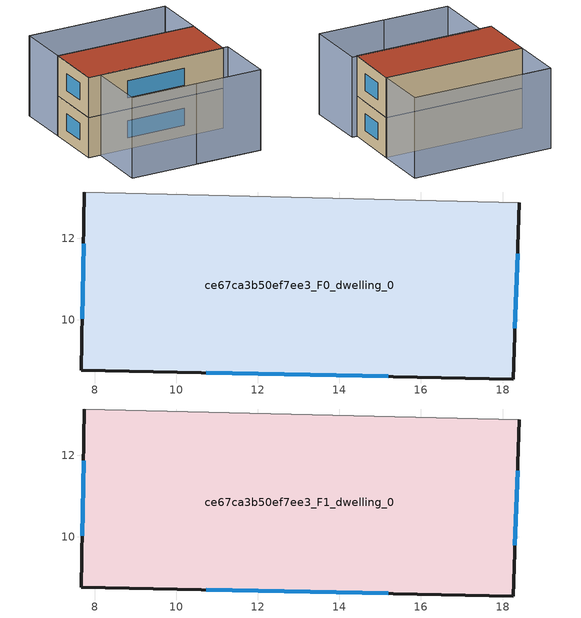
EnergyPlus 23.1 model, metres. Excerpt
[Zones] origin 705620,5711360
ce67ca3b50ef7ee3_F0_dwelling_0
 floor ground (EU_floor_Construction): 18.41,12.86 18.26,8.55 7.67,8.76 7.75,13.13 z0
 wall outside (EU_wall_Construction): 7.75,13.13 7.67,8.76 18.26,8.55 18.41,12.86 z0:3
 wall adiabatic (EU_wall_Construction): 18.41,12.86 7.75,13.13 z0:3
 window (EU_Window_Construction): 18.3,9.79 18.37,11.61 / 10.73,8.7 15.2,8.61 / 7.73,11.87 7.69,10.02 z0.87:2.13
ce67ca3b50ef7ee3_F1_dwelling_0
 floor to ce67ca3b50ef7ee3_F0_dwelling_0 (EU_floor_Construction): 18.41,12.86 18.26,8.55 7.67,8.76 7.75,13.13 z3
 wall outside (EU_wall_Construction): 7.75,13.13 7.67,8.76 18.26,8.55 18.41,12.86 z3:6
 wall adiabatic (EU_wall_Construction): 18.41,12.86 7.75,13.13 z3:6
 window (EU_Window_Construction): 18.3,9.79 18.37,11.61 / 10.73,8.7 15.2,8.61 / 7.73,11.87 7.69,10.02 z3.87:5.13
 roof outside (EU_roof_Construction): 18.26,8.55 18.41,12.86 7.75,13.13 7.67,8.76 z6
shading: 18.47,16.91 7.87,17.16 / 8.47,4.22 18.54,3.97 / 18.55,3.97 8.47,4.22 / 8.47,4.22 8.58,8.86 / 8.58,8.86 18.66,8.61 / 18.66,8.61 18.55,3.97 / 18.41,12.86 7.75,13.13 / 7.75,13.13 7.85,17.17 / 7.85,17.17 18.51,16.91 / 18.51,16.91 18.41,12.86 z0:6
[Building]
EU S2 Campaign: North Axis=0; Terrain=City; Solar Distribution=FullExterior
[Site:Location]
London: Latitude=51.5; Longitude=-0.5; Time Zone=0; Elevation=25
[SizingPeriod:WeatherFileDays]
AnnualSizingPeriod: Begin Month=1; Begin Day of Month=1; End Month=12; End Day of Month=31; Day of Week for Start Day=Monday; Use Weather File Daylight Saving Period=No; Use Weather File Rain and Snow Indicators=No
[MATERIAL]
EU_InternalMass_Material: Roughness=MediumRough; Thickness=0.1; Conductivity=1; Density=1800; Specific Heat=900; Thermal Absorptance=0.9; Solar Absorptance=0.7; Visible Absorptance=0.7
[MATERIAL:NOMASS] Roughness=MediumRough; Thermal Absorptance=0.9; Solar Absorptance=0.7; Visible Absorptance=0.7
Name | Thermal Resistance
EU_wall_NoMass | 0.724719
EU_roof_NoMass | 2.98947
EU_floor_NoMass | 2.39157
[WINDOWMATERIAL:SIMPLEGLAZINGSYSTEM]
EU_Window_SimpleGlazing: UFactor=2.63425; Solar Heat Gain Coefficient=0.76; Visible Transmittance=0.76
[CONSTRUCTION]
EU_wall_Construction: EU_wall_NoMass
EU_roof_Construction: EU_roof_NoMass
EU_floor_Construction: EU_floor_NoMass
EU_Window_Construction: EU_Window_SimpleGlazing
EU_InternalMass_Construction: EU_InternalMass_Material
[ZONE] Type=1; Multiplier=1; Ceiling Height=autocalculate; Volume=138.521; Floor Area=autocalculate; Part of Total Floor Area=Yes
ce67ca3b50ef7ee3_F0_dwelling_0; ce67ca3b50ef7ee3_F1_dwelling_0
[INTERNALMASS] Construction=EU_InternalMass_Construction; Surface Area=46.1736
Name | Zone or ZoneList
ce67ca3b50ef7ee3_F0_dwelling_0_EU_InternalMass | ce67ca3b50ef7ee3_F0_dwelling_0
ce67ca3b50ef7ee3_F1_dwelling_0_EU_InternalMass | ce67ca3b50ef7ee3_F1_dwelling_0
[OTHEREQUIPMENT] Fuel Type=Electricity; Design Level Calculation Method=Watts/Area; Power per Zone Floor Area=1; Fraction Latent=0; Fraction Radiant=0; Fraction Lost=0; Carbon Dioxide Generation Rate=0; EndUse Subcategory=EU_Step8_InternalGains
Name | Zone or ZoneList or Space or SpaceList | Schedule
EU_Step8_InternalGain_ce67ca3b50ef7ee3_F0_dwelling_0_f000 | ce67ca3b50ef7ee3_F0_dwelling_0 | EU_Step8_GainSchedule_ce67ca3b50ef7ee3_F0_dwelling_0_f000
EU_Step8_InternalGain_ce67ca3b50ef7ee3_F1_dwelling_0_f000 | ce67ca3b50ef7ee3_F1_dwelling_0 | EU_Step8_GainSchedule_ce67ca3b50ef7ee3_F1_dwelling_0_f000
[ZONEVENTILATION:DESIGNFLOWRATE] Schedule=EU_AlwaysOn; Design Flow Rate Calculation Method=AirChanges/Hour; Air Changes per Hour=0.418135; Ventilation Type=Natural; Fan Pressure Rise=0; Fan Total Efficiency=1; Constant Term Coefficient=1; Temperature Term Coefficient=0; Velocity Term Coefficient=0; Velocity Squared Term Coefficient=0; Minimum Indoor Temperature=-100; Maximum Indoor Temperature=100; Delta Temperature=-100; Minimum Outdoor Temperature=-100; Maximum Outdoor Temperature=100; Maximum Wind Speed=40
Name | Zone or ZoneList or Space or SpaceList
EU_ConstantAir_ce67ca3b50ef7ee3_F0_dwelling_0 | ce67ca3b50ef7ee3_F0_dwelling_0
EU_ConstantAir_ce67ca3b50ef7ee3_F1_dwelling_0 | ce67ca3b50ef7ee3_F1_dwelling_0
[HVACTEMPLATE:THERMOSTAT] Constant Heating Setpoint=20; Constant Cooling Setpoint=50
EU_HeatOnly_ce67ca3b50ef7ee3_F0_dwelling_0; EU_HeatOnly_ce67ca3b50ef7ee3_F1_dwelling_0
[HVACTEMPLATE:ZONE:IDEALLOADSAIRSYSTEM] System Availability Schedule=EU_AlwaysOn; Maximum Heating Supply Air Temperature=50; Minimum Cooling Supply Air Temperature=13; Maximum Heating Supply Air Humidity Ratio=0.0156; Minimum Cooling Supply Air Humidity Ratio=0.0077; Heating Limit=NoLimit; Cooling Limit=NoLimit; Heating Availability Schedule=EU_AlwaysOn; Cooling Availability Schedule=EU_CoolingOff; Dehumidification Control Type=ConstantSensibleHeatRatio; Cooling Sensible Heat Ratio=0.7; Dehumidification Setpoint=60; Humidification Control Type=None; Humidification Setpoint=30; Outdoor Air Method=None; Outdoor Air Flow Rate per Person=0.00944; Outdoor Air Flow Rate per Zone Floor Area=0; Outdoor Air Flow Rate per Zone=0; Demand Controlled Ventilation Type=None; Outdoor Air Economizer Type=NoEconomizer; Heat Recovery Type=None; Sensible Heat Recovery Effectiveness=0.7; Latent Heat Recovery Effectiveness=0.65
Name | Template Thermostat
ce67ca3b50ef7ee3_F0_dwelling_0 | EU_HeatOnly_ce67ca3b50ef7ee3_F0_dwelling_0
ce67ca3b50ef7ee3_F1_dwelling_0 | EU_HeatOnly_ce67ca3b50ef7ee3_F1_dwelling_0
[SIZING:ZONE] Zone Cooling Design Supply Air Temperature Input Method=SupplyAirTemperature; Zone Cooling Design Supply Air Temperature=13; Zone Heating Design Supply Air Temperature Input Method=SupplyAirTemperature; Zone Heating Design Supply Air Temperature=50; Zone Cooling Design Supply Air Humidity Ratio=0.008; Zone Heating Design Supply Air Humidity Ratio=0.008; Cooling Design Air Flow Method=DesignDay; Cooling Design Air Flow Rate=0; Cooling Minimum Air Flow per Zone Floor Area=0.000762; Cooling Minimum Air Flow=0; Cooling Minimum Air Flow Fraction=0.2; Heating Design Air Flow Method=DesignDay; Heating Design Air Flow Rate=0; Heating Maximum Air Flow per Zone Floor Area=0.002032; Heating Maximum Air Flow=0.141576; Heating Maximum Air Flow Fraction=0.3; Account for Dedicated Outdoor Air System=No; Dedicated Outdoor Air System Control Strategy=NeutralSupplyAir; Dedicated Outdoor Air Low Setpoint Temperature for Design=autosize; Dedicated Outdoor Air High Setpoint Temperature for Design=autosize; Zone Load Sizing Method=Sensible Load Only No Latent Load; Zone Latent Cooling Design Supply Air Humidity Ratio Input Method=HumidityRatioDifference; Zone Cooling Design Supply Air Humidity Ratio Difference=0.005; Zone Latent Heating Design Supply Air Humidity Ratio Input Method=HumidityRatioDifference; Zone Humidification Design Supply Air Humidity Ratio Difference=0.005
ce67ca3b50ef7ee3_F0_dwelling_0; ce67ca3b50ef7ee3_F1_dwelling_0
[SCHEDULE:CONSTANT]
Name | Hourly Value
EU_AlwaysOn | 1
EU_CoolingOff | 0
[SCHEDULE:FILE] Column Number=1; Rows to Skip at Top=0; Number of Hours of Data=8760; Column Separator=Comma; Interpolate to Timestep=No; Minutes per Item=60; Adjust Schedule for Daylight Savings=Yes
Name | File
EU_Step8_GainSchedule_ce67ca3b50ef7ee3_F0_dwelling_0_f000 | ../../schedules/ce67ca3b50ef7ee3/ce67ca3b50ef7ee3_F0_dwelling_0_f000_gain.csv
EU_Step8_GainSchedule_ce67ca3b50ef7ee3_F1_dwelling_0_f000 | ../../schedules/ce67ca3b50ef7ee3/ce67ca3b50ef7ee3_F1_dwelling_0_f000_gain.csv
